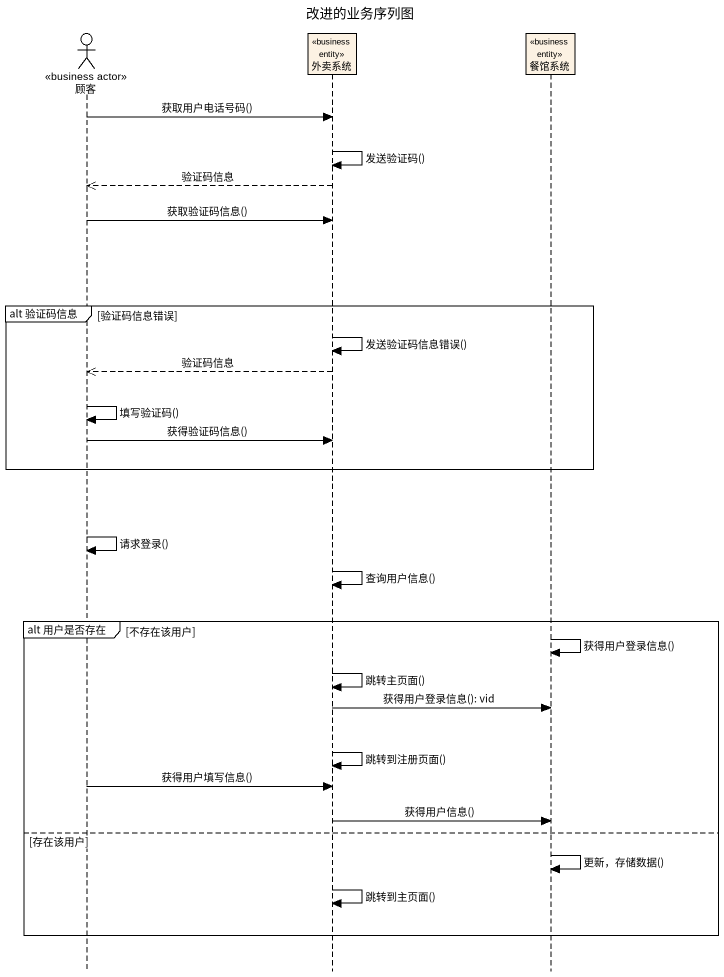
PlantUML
@startuml
title 改进的业务序列图
hide footbox
actor 顾客 <<business actor>>
participant 外卖系统 <<business entity>>
participant 餐馆系统 <<business entity>>

顾客 -> 外卖系统 : 获取用户电话号码()
外卖系统 -> 外卖系统 : 发送验证码()
外卖系统 -->> 顾客 : 验证码信息
顾客 -> 外卖系统 : 获取验证码信息()
group alt 验证码信息 [验证码信息错误]
  外卖系统 -> 外卖系统 : 发送验证码信息错误()
  外卖系统 -->> 顾客 : 验证码信息
  顾客 -> 顾客 : 填写验证码()
  顾客 -> 外卖系统 : 获得验证码信息()
end
顾客 -> 顾客 : 请求登录()
外卖系统 -> 外卖系统 : 查询用户信息()
group alt 用户是否存在 [不存在该用户]
  餐馆系统 -> 餐馆系统 : 获得用户登录信息()
  外卖系统 -> 外卖系统 : 跳转主页面()
  外卖系统 -> 餐馆系统 : 获得用户登录信息(): vid
  外卖系统 -> 外卖系统 : 跳转到注册页面()
  顾客 -> 外卖系统 : 获得用户填写信息()
  外卖系统 -> 餐馆系统 : 获得用户信息()
else 存在该用户
  餐馆系统 -> 餐馆系统 : 更新，存储数据()
  外卖系统 -> 外卖系统 : 跳转到主页面()
end
@enduml
